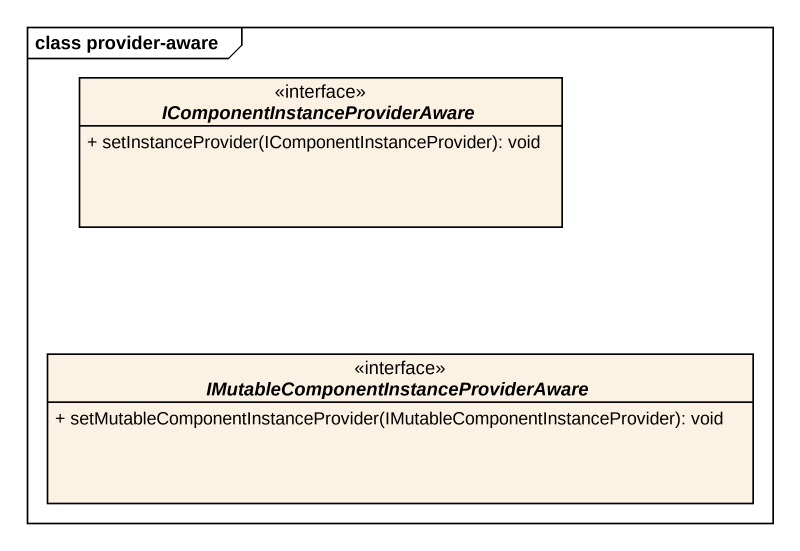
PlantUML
@startuml
mainframe class provider-aware
hide circle
hide empty members
skinparam classAttributeIconSize 0
interface "IComponentInstanceProviderAware" as IComponentInstanceProviderAw <<interface>> {
  + setInstanceProvider(IComponentInstanceProvider): void
}
interface "IMutableComponentInstanceProviderAware" as IMutableComponentInstancePro <<interface>> {
  + setMutableComponentInstanceProvider(IMutableComponentInstanceProvider): void
}
@enduml
